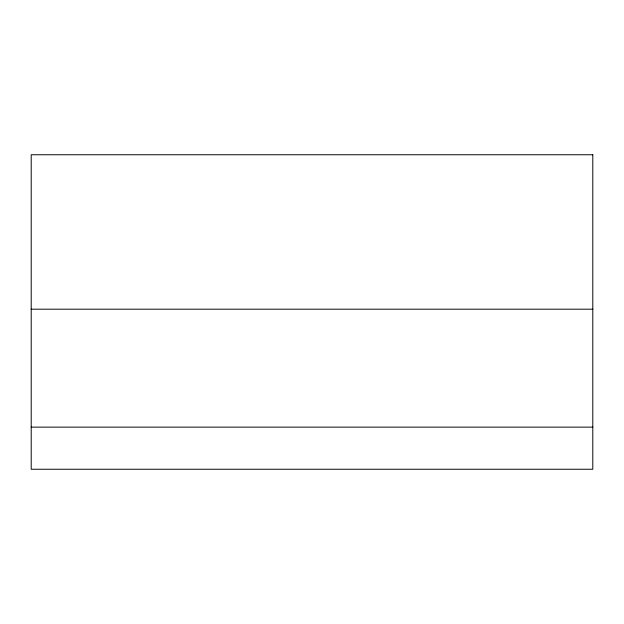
<?xml version="1.0" encoding="UTF-8"?>
<svg xmlns="http://www.w3.org/2000/svg" width="624" height="624" viewBox="0 0 624 624"><rect width="100%" height="100%" fill="white"/><g stroke="black" fill="none" stroke-linecap="round" stroke-linejoin="round"><path stroke-width="0.94" d="M31.2 309.192L592.8 309.192M31.2 427.128L592.8 427.128M592.8 154.752L31.2 154.752L31.2 469.248L592.8 469.248L592.8 154.752"/></g></svg>
